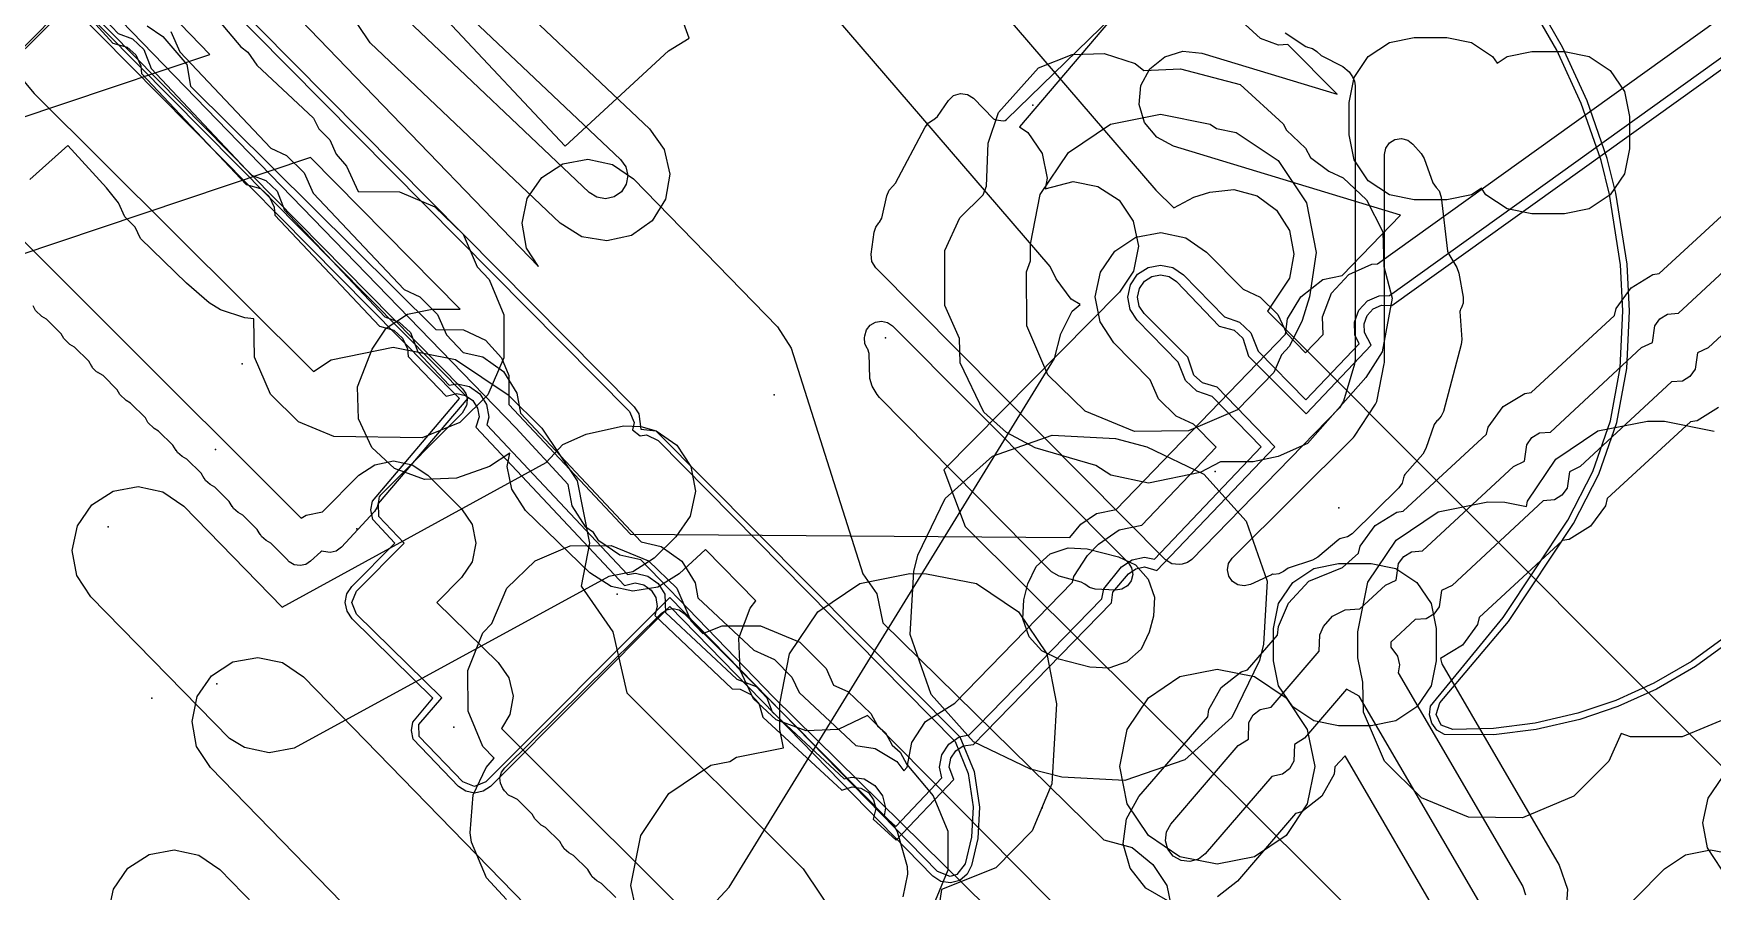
# Model space of a CAD drawing. Header units: metres. Extents: x -2677 to -840, y 169 to 1487.
# Drawn here: x -2034.3 to -1982.6, y 934.5 to 961 of the extents above; entities that cross this region are included whole.
import ezdxf

# ---------------------------------------------------------------- set-up
doc = ezdxf.new("R2010")
doc.units = ezdxf.units.M
for name, color, linetype in [('AI_GREENING_EXCLUSIONS', 1, 'Continuous'), ('AI_GREENING_LAWN', 82, 'Continuous'), ('AI_GREENING_REJECTED', 6, 'Continuous')]:
    doc.layers.add(name, color=color, linetype=linetype)

msp = doc.modelspace()

# ---------------------------------------------------------------- linework, layer by layer
at = {"layer": 'AI_GREENING_EXCLUSIONS'}
for points in [[(-2039.813, 998.507), (-2029.345, 990.029), (-2028.957, 989.976), (-2028.509, 989.787), (-2027.881, 989.33), (-2027.365, 988.745), (-2027.246, 988.4), (-2026.394, 987.295), (-2026.17, 986.875), (-1999.726, 956.132), (-1999.172, 955.587), (-1998.563, 955.917), (-1998.067, 956.07), (-1997.328, 956.153), (-1996.61, 955.961), (-1996.012, 955.52), (-1995.616, 954.89), (-1995.477, 954.16), (-1995.615, 953.429), (-1996.297, 952.412), (-1960.459, 916.518)], [(-2039.813, 998.507), (-2029.345, 990.029), (-2028.957, 989.976), (-2028.509, 989.787), (-2027.881, 989.33), (-2027.365, 988.745), (-2027.246, 988.4), (-2026.394, 987.295), (-2026.17, 986.875), (-1999.726, 956.132), (-1999.172, 955.587), (-1998.563, 955.917), (-1998.067, 956.07), (-1997.328, 956.153), (-1996.61, 955.961), (-1996.012, 955.52), (-1995.616, 954.89), (-1995.477, 954.16), (-1995.615, 953.429), (-1996.297, 952.412), (-1960.459, 916.518)], [(-2052.01, 895.862), (-2030.366, 916.087), (-2029.803, 916.698), (-2029.63, 916.775), (-2028.548, 917.786), (-2012.869, 934.679), (-2002.846, 950.95), (-2002.654, 951.711), (-2002.302, 952.407), (-2002.061, 952.615), (-2002.332, 952.776), (-2002.799, 953.401), (-2002.981, 953.783), (-2029.862, 985.032), (-2030.323, 985.411), (-2030.663, 985.539), (-2031.232, 986.072), (-2031.694, 986.784), (-2040.243, 993.707)], [(-2052.01, 895.862), (-2030.366, 916.087), (-2029.803, 916.698), (-2029.63, 916.775), (-2028.548, 917.786), (-2012.869, 934.679), (-2002.846, 950.95), (-2002.654, 951.711), (-2002.302, 952.407), (-2002.061, 952.615), (-2002.332, 952.776), (-2002.799, 953.401), (-2002.981, 953.783), (-2029.862, 985.032), (-2030.323, 985.411), (-2030.663, 985.539), (-2031.232, 986.072), (-2031.694, 986.784), (-2040.243, 993.707)], [(-1990.182, 974.23), (-2003.931, 958.084), (-2003.671, 957.913), (-2003.234, 957.266), (-2003.078, 956.502), (-2003.141, 956.176), (-2002.278, 956.399), (-2001.512, 956.251), (-2000.861, 955.821), (-2000.424, 955.174), (-2000.267, 954.41), (-2000.416, 953.644), (-2000.846, 952.993), (-2006.256, 947.524), (-2005.598, 945.781), (-1989.485, 929.756), (-1984.065, 935.234), (-1983.419, 935.671), (-1982.654, 935.827), (-1981.888, 935.679)], [(-2039.045, 972.654), (-2015.938, 949.319), (-2015.794, 948.983), (-2015.848, 948.756), (-2015.608, 948.569), (-2015.41, 948.598), (-2015.057, 948.425), (-2005.907, 939.158), (-2005.509, 938.17), (-2005.359, 937.15), (-2005.408, 936.214), (-2005.605, 935.388), (-2005.859, 935.061), (-2005.859, 935.061), (-2006.063, 935.005), (-2006.449, 935.155), (-2014.691, 943.597), (-2020.357, 937.919), (-2020.71, 937.772), (-2021.064, 937.918), (-2022.411, 939.313), (-2022.418, 939.687), (-2021.716, 940.5), (-2024.337, 943.082), (-2024.486, 943.436), (-2024.34, 943.792), (-2022.873, 945.262), (-2023.654, 946.083), (-2023.664, 946.487), (-2020.902, 949.726), (-2033.113, 962.071)], [(-2038.905, 972.796), (-2015.795, 949.459), (-2015.65, 949.243), (-2015.587, 948.77), (-2015.127, 948.727), (-2005.765, 939.299), (-2005.321, 938.236), (-2005.159, 937.141), (-2005.214, 936.168), (-2005.41, 935.342), (-2005.539, 935.074), (-2005.766, 934.884), (-2006.052, 934.805), (-2006.052, 934.805), (-2006.345, 934.851), (-2006.592, 935.015), (-2014.693, 943.313), (-2020.215, 937.778), (-2020.442, 937.626), (-2020.71, 937.572), (-2020.978, 937.625), (-2021.205, 937.777), (-2022.594, 939.235), (-2022.651, 939.495), (-2022.605, 939.758), (-2021.994, 940.493), (-2024.477, 942.94), (-2024.631, 943.167), (-2024.686, 943.436), (-2024.634, 943.705), (-2024.482, 943.933), (-2023.156, 945.261), (-2023.835, 945.998), (-2023.902, 946.295), (-2023.849, 946.563), (-2021.174, 949.718), (-2033.17, 961.846), (-2038.63, 956.466)], [(-2037.797, 957.316), (-2028.861, 960.313), (-2038.851, 970.644)], [(-2025.207, 965.26), (-2017.915, 957.484), (-2014.737, 960.423), (-2014.094, 960.817), (-2015.626, 965.02)], [(-2029.429, 964.873), (-2018.738, 953.783), (-2019.102, 954.345), (-2019.244, 955.113), (-2019.082, 955.876), (-2018.639, 956.519), (-2017.985, 956.944), (-2017.217, 957.086), (-2016.454, 956.923), (-2015.811, 956.481), (-2011.377, 951.925), (-2010.953, 951.271), (-2008.755, 944.319), (-2008.316, 943.708), (-2008.133, 942.812), (-2001.334, 936.127), (-2000.456, 935.891), (-1999.827, 935.368), (-1999.388, 934.725), (-1999.254, 934.082)], [(-2004.291, 933.425), (-2011.506, 940.52), (-2015.591, 944.756), (-2016.235, 944.895), (-2016.876, 945.339), (-2017.042, 945.596), (-2017.278, 945.758), (-2017.703, 946.413), (-2017.824, 947.072), (-2019.433, 948.813), (-2032.248, 962.034), (-2032.892, 962.173), (-2033.534, 962.617), (-2033.7, 962.874), (-2033.935, 963.037), (-2034.36, 963.691)], [(-2020.768, 963.188), (-2015.315, 958.021), (-2014.864, 957.384), (-2014.691, 956.623), (-2014.823, 955.853), (-2015.239, 955.193), (-2015.876, 954.742), (-2016.637, 954.57), (-2017.406, 954.701), (-2018.066, 955.117), (-2023.921, 960.669), (-2024.298, 961.232)], [(-2030.057, 961.023), (-2029.775, 960.397), (-2026.98, 957.429), (-2026.494, 957.205), (-2025.953, 956.665), (-2025.671, 956.039), (-2022.876, 953.071), (-2022.39, 952.847), (-2021.85, 952.307), (-2021.568, 951.681), (-2021.058, 951.14), (-2020.449, 951), (-2019.814, 950.548), (-2019.4, 949.886), (-2019.296, 949.269), (-2015.571, 945.306), (-2014.961, 945.165), (-2014.326, 944.712), (-2013.913, 944.049), (-2013.834, 943.577), (-2012.112, 941.971), (-2011.474, 941.684), (-2010.933, 941.143), (-2010.714, 940.667), (-2008.966, 939.037), (-2008.373, 938.948), (-2007.705, 938.544), (-2007.49, 938.254), (-2007.386, 938.364), (-2007.245, 939.124), (-2006.819, 939.778), (-2005.919, 940.343), (-2002.292, 944.062), (-2002.259, 944.236), (-2001.833, 944.89), (-2001.5, 945.231), (-2000.857, 945.672), (-2000.166, 945.818), (-1997.877, 948.222), (-1998.572, 948.93), (-1999.103, 949.173), (-1999.643, 949.713), (-1999.904, 950.289), (-2001.022, 951.429), (-2001.449, 952.082), (-2001.594, 952.848), (-2001.434, 953.612), (-2000.994, 954.257), (-2000.341, 954.684), (-1999.575, 954.829), (-1998.811, 954.669), (-1998.166, 954.229), (-1997.044, 953.086), (-1996.513, 952.843), (-1995.973, 952.303), (-1995.712, 951.727), (-1995.118, 951.122), (-1994.581, 951.686), (-1994.599, 952.233), (-1994.325, 952.963), (-1993.792, 953.533), (-1993.081, 953.856), (-1992.905, 953.862), (-1980.79, 962.556)], [(-2029.238, 962.137), (-2027.901, 960.551), (-2027.683, 960.383), (-2027.407, 959.986), (-2025.66, 958.349), (-2025.501, 958.017), (-2025.164, 957.68), (-2024.965, 957.239), (-2024.649, 956.869), (-2024.285, 956.089), (-2023.012, 956.078), (-2021.929, 955.624), (-2021.061, 954.775), (-2020.625, 953.769), (-2020.256, 953.38), (-2019.802, 952.297), (-2019.802, 950.969), (-2020.294, 949.829), (-2021.162, 948.98), (-2022.315, 948.512), (-2025.041, 948.548), (-2026.124, 949.002), (-2026.992, 949.851), (-2027.484, 950.991), (-2027.498, 952.175), (-2027.783, 952.199), (-2028.525, 952.454), (-2028.879, 952.661), (-2029.576, 953.268), (-2030.988, 954.641), (-2031.157, 954.995), (-2031.478, 955.316), (-2031.671, 955.744), (-2032.036, 956.21), (-2033.233, 957.504), (-2034.398, 956.461)], [(-2033.005, 961.931), (-2031.841, 960.664), (-2031.404, 960.539), (-2031.135, 960.296), (-2030.976, 959.964), (-2030.956, 959.724), (-2027.737, 956.306), (-2027.3, 956.181), (-2027.031, 955.938), (-2026.872, 955.606), (-2026.852, 955.366), (-2023.633, 951.948), (-2023.196, 951.823), (-2022.928, 951.58), (-2022.768, 951.248), (-2022.749, 951.008), (-2021.576, 949.794), (-2021.248, 949.876), (-2020.982, 949.814), (-2020.76, 949.656), (-2020.615, 949.425), (-2020.569, 949.155), (-2020.671, 948.833), (-2016.09, 943.96), (-2015.762, 944.042), (-2015.496, 943.98), (-2015.273, 943.822), (-2015.129, 943.59), (-2015.084, 943.32), (-2015.159, 943.035), (-2012.777, 940.785), (-2012.533, 940.765), (-2012.2, 940.606), (-2011.958, 940.337), (-2011.832, 939.904), (-2009.399, 937.664), (-2009.084, 937.766), (-2008.814, 937.725), (-2008.581, 937.584), (-2008.418, 937.364), (-2008.353, 937.099), (-2008.43, 936.769), (-2007.72, 936.123), (-2005.951, 937.988), (-2006.088, 938.373), (-2006.038, 938.641), (-2005.889, 938.87), (-2005.663, 939.025), (-2005.343, 939.071), (-2004.988, 939.435), (-2001.091, 943.431), (-2001.052, 943.753), (-2000.57, 944.323), (-2000.345, 944.477), (-2000.078, 944.534), (-1999.7, 944.422), (-1996.07, 948.236), (-1997.841, 950.072), (-1998.297, 950.197), (-1998.565, 950.44), (-1998.744, 950.993), (-2000.094, 952.339), (-2000.243, 952.567), (-2000.294, 952.836), (-2000.238, 953.103), (-2000.084, 953.329), (-1999.856, 953.478), (-1999.587, 953.529), (-1999.32, 953.473), (-1999.094, 953.319), (-1997.775, 951.944), (-1997.319, 951.819), (-1997.051, 951.576), (-1996.872, 951.023), (-1995.104, 949.251), (-1993.095, 951.362), (-1993.307, 951.749), (-1993.316, 952.022), (-1993.22, 952.278), (-1993.034, 952.477), (-1992.785, 952.59), (-1992.461, 952.58), (-1979.3, 962.025)], [(-2032.653, 961.995), (-2031.675, 960.954), (-2031.236, 960.788), (-2030.886, 960.464), (-2030.662, 959.876), (-2027.571, 956.596), (-2027.132, 956.43), (-2026.783, 956.106), (-2026.558, 955.518), (-2023.468, 952.238), (-2023.028, 952.072), (-2022.679, 951.748), (-2022.455, 951.16), (-2021.485, 950.134), (-2021.24, 950.175), (-2020.859, 950.088), (-2020.541, 949.862), (-2020.334, 949.531), (-2020.27, 949.146), (-2020.325, 948.904), (-2015.998, 944.301), (-2015.752, 944.342), (-2015.372, 944.254), (-2015.055, 944.027), (-2014.848, 943.696), (-2014.825, 943.134), (-2012.626, 941.079), (-2012.033, 940.854), (-2011.709, 940.505), (-2011.543, 940.072), (-2009.329, 938.008), (-2009.098, 938.065), (-2008.712, 938.007), (-2008.378, 937.805), (-2008.147, 937.491), (-2008.053, 937.113), (-2008.09, 936.866), (-2007.735, 936.543), (-2006.317, 938.038), (-2006.387, 938.369), (-2006.316, 938.752), (-2006.103, 939.08), (-2005.782, 939.3), (-2005.475, 939.365), (-2005.203, 939.645), (-2001.388, 943.556), (-2001.331, 943.864), (-2000.785, 944.532), (-2000.463, 944.753), (-2000.081, 944.833), (-1999.776, 944.777), (-1996.487, 948.233), (-1998, 949.778), (-1998.464, 949.949), (-1998.814, 950.272), (-1999.038, 950.837), (-2000.308, 952.129), (-2000.522, 952.455), (-2000.594, 952.839), (-2000.514, 953.221), (-2000.294, 953.543), (-1999.968, 953.757), (-1999.584, 953.829), (-1999.202, 953.749), (-1998.88, 953.529), (-1997.616, 952.238), (-1997.152, 952.068), (-1996.802, 951.744), (-1996.578, 951.179), (-1995.107, 949.682), (-1993.472, 951.4), (-1993.599, 951.681), (-1993.612, 952.07), (-1993.475, 952.436), (-1993.209, 952.721), (-1992.853, 952.882), (-1992.54, 952.892), (-1979.643, 962.148)], [(-2021.875, 962.446), (-2016.209, 957.077), (-2016.051, 956.854), (-2015.991, 956.588), (-2016.037, 956.318), (-2016.182, 956.087), (-2016.405, 955.93), (-2016.672, 955.869), (-2016.941, 955.915), (-2017.172, 956.061), (-2022.979, 961.565)], [(-1982.052, 942.238), (-1983.118, 941.465), (-1984.312, 940.773), (-1985.504, 940.236), (-1986.677, 939.839), (-1988.021, 939.527), (-1989.328, 939.362), (-1990.847, 939.371), (-1991.074, 939.509), (-1991.234, 939.723), (-1991.302, 939.981), (-1991.269, 940.245), (-1989.034, 942.978), (-1987.043, 945.977), (-1986.273, 947.468), (-1985.735, 949.034), (-1985.429, 950.662), (-1985.352, 952.416), (-1985.42, 953.833), (-1985.758, 956.001), (-1986.021, 957.046), (-1986.636, 958.805), (-1987.385, 960.448), (-1988.285, 962.013)], [(-1982.184, 942.388), (-1983.235, 941.627), (-1984.395, 940.955), (-1985.568, 940.425), (-1986.741, 940.028), (-1988.047, 939.725), (-1989.333, 939.562), (-1990.589, 939.527), (-1990.94, 939.657), (-1991.102, 939.994), (-1990.986, 940.349), (-1988.874, 942.858), (-1986.871, 945.875), (-1986.089, 947.389), (-1985.541, 948.983), (-1985.23, 950.639), (-1985.151, 952.411), (-1985.22, 953.85), (-1985.562, 956.043), (-1985.831, 957.109), (-1986.45, 958.879), (-1987.207, 960.539), (-1988.117, 962.121)], [(-2030.789, 961.192), (-2030.301, 960.869), (-2029.566, 960.001), (-2029.447, 959.339), (-2021.898, 951.844), (-2021.05, 951.829), (-2020.374, 951.513), (-2019.879, 950.974), (-2019.653, 950.432), (-2019.649, 949.531), (-2015.904, 945.545), (-2002.38, 945.444), (-2002.035, 945.85), (-2001.554, 946.183), (-2000.956, 946.302), (-1995.74, 951.695), (-1995.676, 952.168), (-1995.262, 952.853), (-1994.588, 953.386), (-1993.99, 953.505), (-1992.196, 955.36), (-1999.188, 957.484), (-1999.704, 957.76), (-2000.075, 958.213), (-2000.244, 958.773), (-2000.187, 959.355), (-1999.911, 959.872), (-1999.458, 960.243), (-1998.898, 960.412), (-1998.316, 960.355), (-1994.143, 959.087), (-1995.667, 960.615), (-1995.955, 960.602), (-1996.505, 960.801), (-1997.215, 961.451)], [(-2034.635, 959.549), (-2034.267, 959.112), (-2025.664, 950.549), (-2025.121, 950.913), (-2023.208, 951.296), (-2021.294, 950.917), (-2019.67, 949.835), (-2018.635, 948.802), (-2017.549, 947.181), (-2017.166, 945.268), (-2017.428, 943.943), (-2016.446, 942.535), (-2016.022, 940.657), (-2010.59, 935.238), (-2009.504, 933.617)], [(-2038.001, 957.963), (-2026.04, 946.03), (-2025.895, 946.127), (-2025.386, 946.23), (-2024.264, 947.355), (-2023.778, 947.681), (-2023.204, 947.796), (-2022.629, 947.682), (-2022.142, 947.358), (-2021.107, 946.324), (-2020.781, 945.838), (-2020.666, 945.264), (-2020.78, 944.69), (-2021.104, 944.203), (-2021.87, 943.435), (-2019.978, 941.595), (-2019.648, 941.122), (-2019.521, 940.558), (-2019.616, 939.989), (-2019.879, 939.562), (-2013.062, 932.76)], [(-1987.502, 918.627), (-2008.605, 939.962), (-2009.514, 939.525), (-2010.5, 939.486), (-2011.417, 939.827), (-2012.116, 940.474), (-2012.525, 941.356), (-2012.564, 942.342), (-2012.223, 943.259), (-2012.046, 943.488), (-2013.592, 945.072), (-2014.402, 944.322), (-2015.067, 943.913), (-2015.837, 943.79), (-2016.495, 943.928), (-2017.152, 944.35), (-2019.135, 946.269), (-2019.558, 946.924), (-2019.698, 947.626), (-2019.623, 948.04), (-2020.245, 947.624), (-2021.263, 947.265), (-2022.249, 947.226), (-2023.166, 947.567), (-2023.865, 948.214), (-2024.274, 949.096), (-2024.313, 950.082), (-2023.858, 951.237), (-2023.424, 951.886), (-2022.775, 952.32), (-2022.01, 952.472), (-2021.149, 952.472), (-2025.762, 957.134), (-2036.096, 953.669)], [(-1999.359, 934.258), (-2000.039, 934.641), (-2000.521, 935.255), (-2000.731, 936.006), (-2000.637, 936.781), (-2000.255, 937.461), (-1998.126, 939.922), (-1998.099, 940.146), (-1997.716, 940.825), (-1997.102, 941.307), (-1996.907, 941.362), (-1995.983, 942.437), (-1995.95, 942.699), (-1995.648, 943.422), (-1995.648, 943.422), (-1995.018, 944.095), (-1993.978, 944.52), (-1993.488, 944.958), (-1993.436, 945.177), (-1992.978, 945.81), (-1992.314, 946.219), (-1992.113, 946.251), (-1989.546, 948.617), (-1989.494, 948.836), (-1989.036, 949.468), (-1988.372, 949.877), (-1988.171, 949.909), (-1985.604, 952.275), (-1985.552, 952.494), (-1985.094, 953.126), (-1984.429, 953.535), (-1984.229, 953.568), (-1981.662, 955.933)], [(-1989.643, 933.994), (-1993.47, 940.557), (-1993.857, 940.769), (-1995.15, 939.262), (-1995.462, 939.067), (-1995.476, 938.558), (-1995.61, 938.32), (-1995.825, 938.151), (-1996.16, 938.086), (-1998.206, 935.703), (-1998.421, 935.534), (-1998.684, 935.46), (-1998.955, 935.493), (-1999.193, 935.627), (-1999.361, 935.842), (-1999.435, 936.105), (-1999.402, 936.376), (-1999.268, 936.614), (-1997.19, 939.036), (-1996.878, 939.232), (-1996.864, 939.741), (-1996.73, 939.979), (-1996.515, 940.147), (-1996.18, 940.212), (-1994.697, 941.94), (-1994.676, 942.442), (-1994.676, 942.442), (-1994.57, 942.695), (-1994.291, 943.017), (-1993.905, 943.213), (-1993.444, 943.242), (-1992.658, 943.972), (-1992.326, 944.131), (-1992.254, 944.635), (-1992.094, 944.857), (-1991.861, 945), (-1991.522, 945.026), (-1988.716, 947.63), (-1988.384, 947.789), (-1988.312, 948.294), (-1988.152, 948.515), (-1987.919, 948.658), (-1987.579, 948.685), (-1984.773, 951.289), (-1984.442, 951.448), (-1984.37, 951.952), (-1984.21, 952.173), (-1983.977, 952.317), (-1983.637, 952.343), (-1980.831, 954.947)], [(-1979.916, 953.887), (-1982.722, 951.283), (-1983.053, 951.124), (-1983.125, 950.62), (-1983.285, 950.398), (-1983.518, 950.255), (-1983.858, 950.229), (-1986.664, 947.625), (-1986.995, 947.466), (-1987.067, 946.961), (-1987.228, 946.74), (-1987.46, 946.597), (-1987.8, 946.57), (-1990.606, 943.966), (-1990.937, 943.807), (-1991.01, 943.303), (-1991.17, 943.082), (-1991.402, 942.938), (-1991.742, 942.912), (-1992.497, 942.212), (-1992.497, 942.059), (-1992.285, 941.785), (-1992.224, 941.519), (-1992.266, 941.271), (-1988.434, 934.699), (-1988.345, 934.441)], [(-1982.401, 949.445), (-1983.066, 949.036), (-1983.266, 949.004), (-1985.834, 946.638), (-1985.886, 946.419), (-1986.343, 945.787), (-1987.008, 945.378), (-1987.208, 945.346), (-1989.776, 942.98), (-1989.828, 942.761), (-1990.285, 942.129), (-1990.961, 941.718), (-1990.925, 941.553), (-1987.311, 935.354), (-1987.057, 934.616), (-1987.104, 933.837)], [(-1981.941, 939.963), (-1983.527, 939.3), (-1985.111, 939.3), (-1985.405, 939.406), (-1985.778, 938.552), (-1986.859, 937.472), (-1988.445, 936.809), (-1990.106, 936.825), (-1991.55, 937.429), (-1992.694, 938.552), (-1993.341, 940.061), (-1993.357, 940.981), (-1993.506, 941.731), (-1993.506, 942.533), (-1993.202, 944.064), (-1992.335, 945.361), (-1991.037, 946.229), (-1989.506, 946.533), (-1988.984, 946.528), (-1988.316, 946.395), (-1988.316, 946.395), (-1988.285, 946.555), (-1987.417, 947.852), (-1986.12, 948.72), (-1984.589, 949.024), (-1984.067, 949.019), (-1982.536, 948.715)], [(-2019.723, 934.298), (-2020.339, 934.965), (-2020.801, 936.061), (-2020.845, 936.347), (-2020.744, 937.513), (-2020.348, 938.363), (-2020.105, 938.647), (-2020.447, 939.008), (-2020.447, 939.008), (-2020.901, 940.091), (-2020.915, 941.349), (-2020.447, 942.502), (-2020.175, 942.793), (-2019.708, 943.875), (-2018.84, 944.724), (-2017.757, 945.178), (-2016.499, 945.192), (-2015.346, 944.724), (-2014.478, 943.875), (-2014.042, 942.869), (-2013.677, 942.487), (-2013.087, 942.719), (-2011.899, 942.719), (-2010.689, 942.213), (-2009.878, 941.402), (-2009.653, 940.898), (-2009.215, 940.697), (-2008.507, 940.024), (-2008.299, 939.643), (-2008.055, 939.426), (-2007.847, 939.045), (-2007.603, 938.827), (-2007.395, 938.446), (-2006.587, 937.481), (-2006.134, 936.397), (-2006.13, 935.195), (-2006.595, 934.083)], [(-2015.434, 932.634), (-2015.895, 934.73), (-2015.591, 936.261), (-2014.723, 937.558), (-2013.426, 938.426), (-2012.843, 938.541), (-2012.638, 938.679), (-2011.197, 938.965), (-2011.197, 938.965), (-2011.309, 939.526), (-2011.309, 940.328), (-2011.005, 941.859), (-2010.137, 943.156), (-2008.84, 944.024), (-2007.309, 944.328), (-2006.787, 944.323), (-2005.256, 944.019), (-2003.959, 943.151), (-2003.091, 941.854), (-2002.787, 940.323), (-2002.934, 937.856), (-2003.538, 936.411), (-2004.661, 935.267), (-2006.33, 934.604), (-2006.526, 933.289)], [(-2020.762, 930.058), (-2028.838, 938.354), (-2029.263, 939.009), (-2029.405, 939.776), (-2029.243, 940.54), (-2028.8, 941.183), (-2028.146, 941.607), (-2027.378, 941.749), (-2026.615, 941.587), (-2025.972, 941.145), (-2017.602, 932.545)], [(-1990.766, 933.339), (-1993.903, 938.719), (-1994.214, 938.377), (-1994.241, 938.153), (-1994.624, 937.473), (-1995.238, 936.991), (-1995.433, 936.937), (-1997.219, 934.856), (-1997.833, 934.374)], [(-1982.314, 935.231), (-1982.741, 935.884), (-1982.886, 936.651), (-1982.726, 937.415), (-1982.286, 938.059)], [(-2031.983, 933.849), (-2031.821, 934.612), (-2031.378, 935.255), (-2030.724, 935.68), (-2029.956, 935.822), (-2029.193, 935.659), (-2028.55, 935.217), (-2022.078, 928.567)]]:
    msp.add_lwpolyline(points, dxfattribs=at)
for points in [[(-1989.361, 960.249), (-1989.224, 960.044), (-1988.916, 960.25), (-1988.151, 960.402), (-1987.151, 960.402), (-1986.386, 960.25), (-1985.737, 959.816), (-1985.303, 959.167), (-1985.151, 958.402), (-1985.151, 957.402), (-1985.303, 956.637), (-1985.737, 955.988), (-1986.386, 955.554), (-1987.151, 955.402), (-1988.151, 955.402), (-1988.916, 955.554), (-1989.565, 955.988), (-1989.702, 956.193), (-1990.01, 955.987), (-1990.775, 955.835), (-1991.775, 955.835), (-1992.54, 955.987), (-1993.189, 956.421), (-1993.623, 957.07), (-1993.775, 957.835), (-1993.775, 958.835), (-1993.623, 959.6), (-1993.189, 960.249), (-1992.54, 960.683), (-1991.775, 960.835), (-1990.775, 960.835), (-1990.01, 960.683), (-1989.361, 960.249)], [(-2004.578, 958.529), (-2003.34, 959.902), (-2002.31, 960.309), (-2001.316, 960.336), (-2000.367, 960.036), (-2000.095, 959.822), (-1998.973, 959.874), (-1997.135, 959.391), (-1995.81, 958.18), (-1995.702, 957.981), (-1995.118, 957.428), (-1994.973, 957.142), (-1994.407, 956.714), (-1993.967, 956.517), (-1993.242, 955.836), (-1992.744, 954.846), (-1992.71, 953.788), (-1992.458, 952.81), (-1992.76, 951.152), (-1993.267, 950.362), (-1995.056, 948.333), (-1995.967, 947.93), (-1996.731, 947.772), (-1997.738, 947.765), (-1998.363, 947.437), (-1999.953, 947.116), (-2001.115, 947.358), (-2001.581, 947.658), (-2003.444, 948.196), (-2004.331, 948.672), (-2005.028, 949.3), (-2005.758, 950.819), (-2005.774, 951.567), (-2006.224, 952.586), (-2006.226, 954.272), (-2005.761, 955.277), (-2005.047, 955.988), (-2004.947, 956.258), (-2004.889, 957.582), (-2004.578, 958.529)], [(-1997.861, 958.032), (-1997.258, 957.913), (-1995.961, 957.045), (-1995.093, 955.748), (-1994.789, 954.217), (-1994.996, 952.846), (-1995.222, 952.121), (-1995.615, 951.331), (-1995.864, 951.064), (-1996.093, 950.515), (-1997.216, 949.371), (-1998.725, 948.724), (-2000.386, 948.708), (-2001.908, 949.328), (-2003.052, 950.451), (-2003.699, 951.96), (-2003.715, 953.621), (-2003.591, 953.957), (-2003.591, 954.47), (-2003.287, 956.001), (-2002.419, 957.298), (-2001.122, 958.166), (-1999.591, 958.47), (-1998.06, 958.166), (-1997.861, 958.032)], [(-2014.473, 948.284), (-2014.048, 947.629), (-2013.906, 946.862), (-2014.068, 946.099), (-2014.51, 945.455), (-2015.179, 944.804), (-2015.834, 944.379), (-2016.573, 944.242), (-2026.259, 938.95), (-2027.027, 938.808), (-2027.79, 938.97), (-2028.252, 939.248), (-2032.525, 943.617), (-2032.949, 944.271), (-2033.091, 945.039), (-2032.929, 945.802), (-2032.486, 946.445), (-2031.832, 946.869), (-2031.064, 947.011), (-2030.301, 946.849), (-2029.658, 946.407), (-2026.627, 943.292), (-2018.496, 947.749), (-2017.983, 948.299), (-2017.272, 948.622), (-2016.123, 948.876), (-2015.583, 948.862), (-2015.117, 948.726), (-2014.473, 948.284)], [(-2000.007, 948.236), (-1998.255, 947.393), (-1996.953, 945.94), (-1996.307, 944.099), (-1996.414, 942.151), (-1996.543, 941.653), (-1997.386, 939.901), (-1998.839, 938.599), (-2000.68, 937.953), (-2002.628, 938.06), (-2003.586, 938.306), (-2005.344, 939.151), (-2006.646, 940.604), (-2007.293, 942.451), (-2007.185, 944.393), (-2007.056, 944.891), (-2006.213, 946.643), (-2004.76, 947.945), (-2002.919, 948.591), (-2000.971, 948.484), (-2000.007, 948.236)], [(-2000.356, 944.595), (-1999.966, 944.159), (-1999.772, 943.606), (-1999.804, 943.022), (-1999.932, 942.528), (-2000.184, 942.002), (-2000.62, 941.612), (-2001.173, 941.418), (-2001.757, 941.45), (-2002.717, 941.697), (-2003.243, 941.949), (-2003.633, 942.385), (-2003.827, 942.94), (-2003.795, 943.522), (-2003.667, 944.016), (-2003.415, 944.542), (-2002.979, 944.932), (-2002.426, 945.126), (-2001.842, 945.094), (-2000.882, 944.847), (-2000.356, 944.595)], [(-1991.689, 940.226), (-1992.338, 939.792), (-1993.103, 939.64), (-1994.103, 939.64), (-1994.868, 939.792), (-1995.517, 940.226), (-1995.951, 940.875), (-1996.103, 941.64), (-1996.103, 942.64), (-1995.951, 943.405), (-1995.517, 944.054), (-1994.868, 944.488), (-1994.103, 944.64), (-1993.103, 944.64), (-1992.338, 944.488), (-1991.689, 944.054), (-1991.255, 943.405), (-1991.103, 942.64), (-1991.103, 941.64), (-1991.255, 940.875), (-1991.689, 940.226)], [(-1998.986, 941.156), (-1997.837, 941.384), (-1996.689, 941.156), (-1995.716, 940.506), (-1995.066, 939.532), (-1994.837, 938.384), (-1995.066, 937.236), (-1995.716, 936.263), (-1996.689, 935.613), (-1997.837, 935.384), (-1998.986, 935.613), (-1999.959, 936.263), (-2000.609, 937.236), (-2000.837, 938.384), (-2000.609, 939.532), (-1999.959, 940.506), (-1998.986, 941.156)]]:
    msp.add_lwpolyline(points, close=True, dxfattribs=at)
at = {"layer": 'AI_GREENING_LAWN'}
for points in [[(-2038.065, 957.036), (-2033.383, 961.749)], [(-2032.634, 961.738), (-2021.073, 950.014), (-2020.977, 949.877), (-2020.932, 949.717), (-2020.942, 949.55), (-2020.952, 949.508), (-2021.085, 949.267), (-2023.616, 946.728), (-2023.64, 946.695), (-2023.651, 946.655), (-2023.663, 946.532), (-2023.703, 946.377), (-2023.791, 946.243), (-2024.802, 945.138), (-2024.963, 945.021), (-2025.156, 944.976), (-2025.352, 945.009), (-2025.361, 945.013), (-2025.403, 945.021), (-2025.439, 944.998), (-2025.752, 944.706), (-2025.903, 944.61), (-2026.079, 944.573), (-2026.256, 944.6), (-2026.413, 944.688), (-2026.495, 944.786), (-2026.975, 945.265), (-2027.119, 945.347), (-2027.264, 945.47), (-2027.3, 945.537), (-2027.305, 945.534), (-2027.399, 945.691), (-2027.839, 946.128), (-2027.983, 946.209), (-2028.128, 946.332), (-2028.164, 946.4), (-2028.169, 946.396), (-2028.264, 946.553), (-2028.704, 946.99), (-2028.848, 947.071), (-2028.993, 947.194), (-2029.028, 947.262), (-2029.034, 947.259), (-2029.128, 947.416), (-2029.568, 947.853), (-2029.712, 947.934), (-2029.857, 948.057), (-2029.893, 948.125), (-2029.898, 948.121), (-2029.992, 948.278), (-2030.433, 948.715), (-2030.572, 948.794), (-2030.762, 948.983), (-2030.841, 949.123), (-2031.297, 949.578), (-2031.437, 949.656), (-2031.627, 949.846), (-2031.705, 949.985), (-2032.144, 950.424), (-2032.301, 950.518), (-2032.299, 950.52), (-2032.349, 950.545), (-2032.465, 950.66), (-2032.49, 950.71), (-2032.492, 950.709), (-2032.586, 950.865), (-2033.026, 951.303), (-2033.165, 951.381), (-2033.355, 951.571), (-2033.435, 951.71), (-2033.89, 952.165), (-2034.03, 952.244), (-2034.22, 952.433), (-2034.299, 952.573)], [(-1995.751, 960.978), (-1995.112, 960.558), (-1995.078, 960.542), (-1995.062, 960.541), (-1994.907, 960.497), (-1994.774, 960.407), (-1994.64, 960.28), (-1993.969, 959.941), (-1993.779, 959.774), (-1993.677, 959.623), (-1993.614, 959.49), (-1993.592, 959.344), (-1993.592, 950.924), (-1993.613, 950.781), (-1993.955, 949.633), (-1994.076, 949.427), (-1998.617, 944.765), (-1998.754, 944.665), (-1998.917, 944.617), (-1999.016, 944.605), (-1999.239, 944.63), (-1999.429, 944.75), (-2008.351, 953.743), (-2008.47, 953.936), (-2008.492, 954.161), (-2008.402, 954.84), (-2008.354, 954.995), (-2008.26, 955.128), (-2008.234, 955.153), (-2008.168, 955.274), (-2008.017, 955.961), (-2007.945, 956.131), (-2007.826, 956.253), (-2007.742, 956.348), (-2006.837, 958.072), (-2006.731, 958.209), (-2006.584, 958.302), (-2006.561, 958.311), (-2006.452, 958.399), (-2006.115, 958.894), (-2005.955, 959.043), (-2005.747, 959.11), (-2005.529, 959.081), (-2005.529, 959.081), (-2005.345, 958.962), (-2004.726, 958.332), (-2004.692, 958.308), (-2004.653, 958.296), (-2004.419, 958.271), (-2004.368, 958.277), (-2004.325, 958.304), (-2001.065, 961.481)], [(-2016.361, 934.356), (-2016.798, 934.791), (-2016.942, 934.872), (-2017.087, 934.995), (-2017.123, 935.063), (-2017.128, 935.059), (-2017.222, 935.216), (-2017.659, 935.65), (-2017.803, 935.731), (-2017.948, 935.854), (-2017.984, 935.922), (-2017.99, 935.919), (-2018.084, 936.075), (-2018.521, 936.509), (-2018.66, 936.588), (-2018.85, 936.777), (-2018.93, 936.917), (-2019.382, 937.369), (-2019.502, 937.436), (-2019.66, 937.508), (-2019.788, 937.638), (-2019.84, 937.715), (-2019.91, 937.872), (-2019.923, 938.044), (-2019.877, 938.21), (-2019.777, 938.351), (-2014.955, 943.107), (-2014.793, 943.214), (-2014.601, 943.251), (-2014.601, 943.251), (-2014.41, 943.212), (-2014.249, 943.103), (-2007.821, 936.603), (-2007.696, 936.39), (-2007.384, 935.309), (-2007.374, 935.071), (-2007.515, 934.376)]]:
    msp.add_lwpolyline(points, dxfattribs=at)
for points in [[(-1992.966, 949.543), (-1992.93, 949.63), (-1992.699, 950.783), (-1992.694, 950.832), (-1992.692, 957.227), (-1992.652, 957.424), (-1992.537, 957.589), (-1992.367, 957.696), (-1992.168, 957.727), (-1991.973, 957.677), (-1991.814, 957.554), (-1991.565, 957.266), (-1991.473, 957.109), (-1991.203, 956.363), (-1991.096, 956.218), (-1991.003, 956.111), (-1990.94, 955.921), (-1990.745, 954.259), (-1990.711, 954.159), (-1990.466, 953.753), (-1990.402, 953.583), (-1990.268, 952.84), (-1990.269, 952.659), (-1990.334, 952.489), (-1990.349, 952.466), (-1990.363, 952.431), (-1990.367, 952.394), (-1990.312, 951.537), (-1990.328, 951.377), (-1990.874, 949.323), (-1990.941, 949.176), (-1991.051, 949.057), (-1991.081, 949.034), (-1991.163, 948.919), (-1991.413, 948.179), (-1991.512, 948.008), (-1992.067, 947.38), (-1992.088, 947.348), (-1992.097, 947.312), (-1992.1, 947.277), (-1992.147, 947.109), (-1992.248, 946.967), (-1993.684, 945.555), (-1993.824, 945.458), (-1993.989, 945.414), (-1994.03, 945.41), (-1994.065, 945.401), (-1994.097, 945.382), (-1994.742, 944.837), (-1994.906, 944.745), (-1995.655, 944.494), (-1995.798, 944.395), (-1995.942, 944.325), (-1996.099, 944.305), (-1996.136, 944.306), (-1996.172, 944.295), (-1996.814, 943.997), (-1997.007, 943.951), (-1997.203, 943.983), (-1997.37, 944.089), (-1997.484, 944.251), (-1997.525, 944.445), (-1997.488, 944.64), (-1997.378, 944.805), (-1993.643, 948.522), (-1993.61, 948.561), (-1992.966, 949.543)], [(-2000.441, 944.305), (-2000.485, 944.11), (-2000.602, 943.948), (-2000.773, 943.844), (-2000.971, 943.816), (-2001.594, 943.854), (-2001.771, 943.898), (-2001.915, 943.999), (-2002.031, 944.066), (-2002.711, 944.246), (-2002.939, 944.378), (-2008.24, 949.745), (-2008.315, 949.843), (-2008.465, 950.096), (-2008.534, 950.335), (-2008.557, 951.104), (-2008.599, 951.234), (-2008.615, 951.256), (-2008.685, 951.413), (-2008.699, 951.584), (-2008.693, 951.649), (-2008.641, 951.829), (-2008.526, 951.977), (-2008.364, 952.073), (-2008.179, 952.102), (-2007.996, 952.061), (-2007.841, 951.955), (-2000.586, 944.668), (-2000.477, 944.501), (-2000.441, 944.305)]]:
    msp.add_lwpolyline(points, close=True, dxfattribs=at)
at = {"layer": 'AI_GREENING_REJECTED'}
for p in [(-2003.52, 958.75), (-2008.05, 951.59), (-2027.86, 950.79), (-2011.48, 949.83), (-2028.68, 948.15), (-1997.9, 947.47), (-1994.1, 946.35), (-2031.99, 945.77), (-2024.33, 945.71), (-2016.32, 943.69), (-2028.64, 940.93), (-2030.64, 940.49), (-2021.34, 939.6), (-2003.23, 937.12)]:
    msp.add_point(p, dxfattribs=at)

doc.saveas('drawing.dxf')
